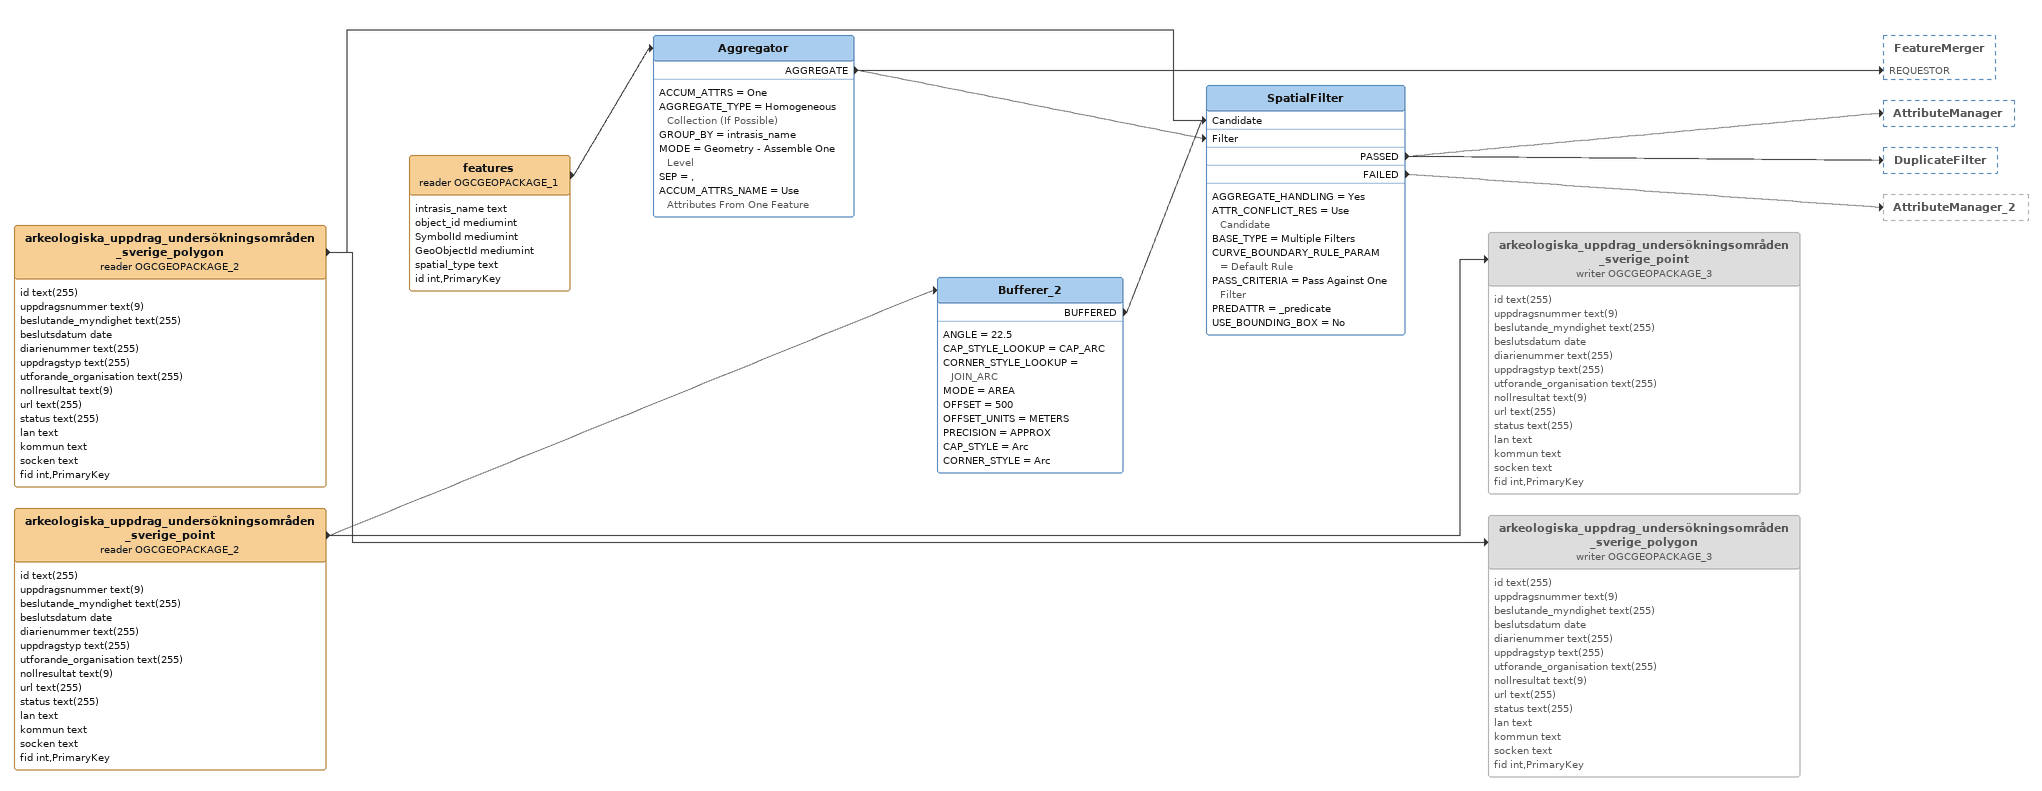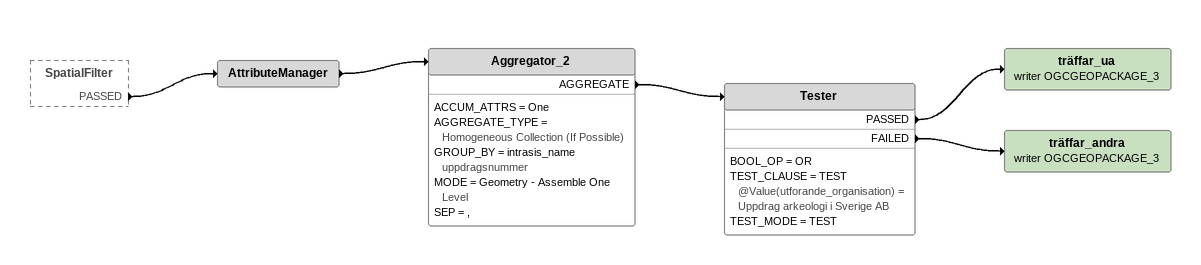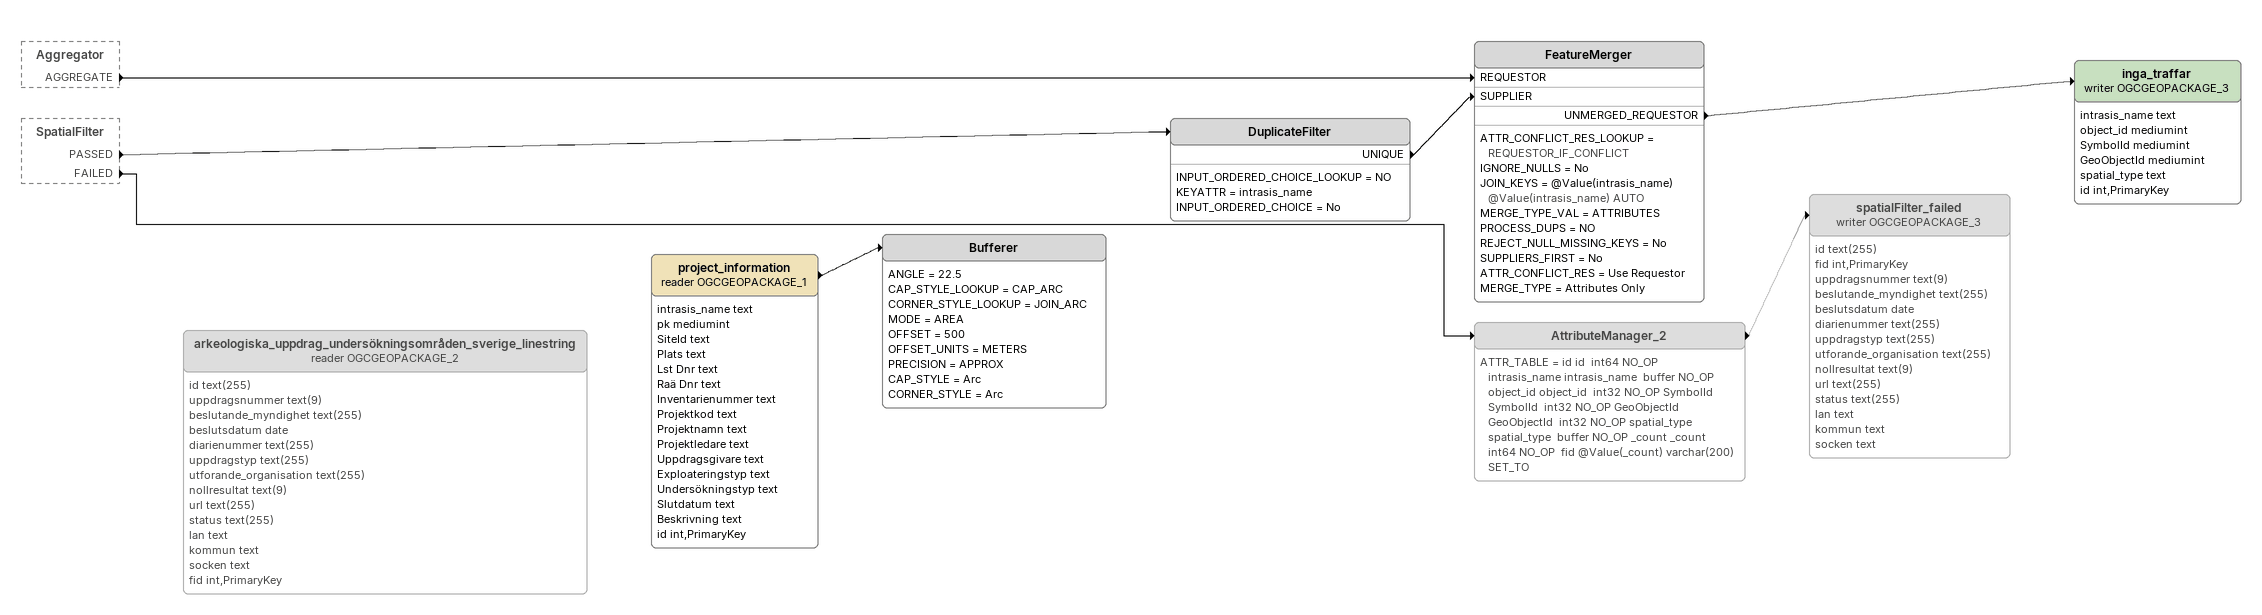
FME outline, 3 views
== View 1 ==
arkeologiska_uppdrag_undersökningsområden_sverige_polygon (reader OGCGEOPACKAGE_2)
    attributes: id text(255), uppdragsnummer text(9), beslutande_myndighet text(255), beslutsdatum date, diarienummer text(255), uppdragstyp text(255), utforande_organisation text(255), nollresultat text(9), url text(255), status text(255), lan text, kommun text, socken text, fid int,PrimaryKey
    -> SpatialFilter [Candidate]
    -> arkeologiska_uppdrag_undersökningsområden_sverige_polygon (writer OGCGEOPACKAGE_3)
arkeologiska_uppdrag_undersökningsområden_sverige_polygon (writer OGCGEOPACKAGE_3) [off]
    attributes: id text(255), uppdragsnummer text(9), beslutande_myndighet text(255), beslutsdatum date, diarienummer text(255), uppdragstyp text(255), utforande_organisation text(255), nollresultat text(9), url text(255), status text(255), lan text, kommun text, socken text, fid int,PrimaryKey
arkeologiska_uppdrag_undersökningsområden_sverige_point (reader OGCGEOPACKAGE_2)
    attributes: id text(255), uppdragsnummer text(9), beslutande_myndighet text(255), beslutsdatum date, diarienummer text(255), uppdragstyp text(255), utforande_organisation text(255), nollresultat text(9), url text(255), status text(255), lan text, kommun text, socken text, fid int,PrimaryKey
    -> Bufferer_2
    -> arkeologiska_uppdrag_undersökningsområden_sverige_point (writer OGCGEOPACKAGE_3)
arkeologiska_uppdrag_undersökningsområden_sverige_point (writer OGCGEOPACKAGE_3) [off]
    attributes: id text(255), uppdragsnummer text(9), beslutande_myndighet text(255), beslutsdatum date, diarienummer text(255), uppdragstyp text(255), utforande_organisation text(255), nollresultat text(9), url text(255), status text(255), lan text, kommun text, socken text, fid int,PrimaryKey
Bufferer_2
    ANGLE = 22.5
    CAP_STYLE_LOOKUP = CAP_ARC
    CORNER_STYLE_LOOKUP = JOIN_ARC
    MODE = AREA
    OFFSET = 500
    OFFSET_UNITS = METERS
    PRECISION = APPROX
    CAP_STYLE = Arc
    CORNER_STYLE = Arc
    BUFFERED -> SpatialFilter [Candidate]
features (reader OGCGEOPACKAGE_1)
    attributes: intrasis_name text, object_id mediumint, SymbolId mediumint, GeoObjectId mediumint, spatial_type text, id int,PrimaryKey
    -> Aggregator
Aggregator
    ACCUM_ATTRS = One
    AGGREGATE_TYPE = Homogeneous Collection (If Possible)
    GROUP_BY = intrasis_name
    MODE = Geometry - Assemble One Level
    SEP = ,
    ACCUM_ATTRS_NAME = Use Attributes From One Feature
    AGGREGATE -> SpatialFilter [Filter]
    AGGREGATE -> FeatureMerger [REQUESTOR]
SpatialFilter
    AGGREGATE_HANDLING = Yes
    ATTR_CONFLICT_RES = Use Candidate
    BASE_TYPE = Multiple Filters
    CURVE_BOUNDARY_RULE_PARAM = Default Rule
    PASS_CRITERIA = Pass Against One Filter
    PREDATTR = _predicate
    USE_BOUNDING_BOX = No
    PASSED -> AttributeManager
    PASSED -> DuplicateFilter
    FAILED -> AttributeManager_2

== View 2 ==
SpatialFilter [outside]
    PASSED -> AttributeManager
AttributeManager
    -> Aggregator_2
Aggregator_2
    ACCUM_ATTRS = One
    AGGREGATE_TYPE = Homogeneous Collection (If Possible)
    GROUP_BY = intrasis_name uppdragsnummer
    MODE = Geometry - Assemble One Level
    SEP = ,
    AGGREGATE -> Tester
Tester
    BOOL_OP = OR
    TEST_CLAUSE = TEST @Value(utforande_organisation) = Uppdrag arkeologi i Sverige AB
    TEST_MODE = TEST
    PASSED -> träffar_ua (writer OGCGEOPACKAGE_3)
    FAILED -> träffar_andra (writer OGCGEOPACKAGE_3)
träffar_ua (writer OGCGEOPACKAGE_3)
träffar_andra (writer OGCGEOPACKAGE_3)

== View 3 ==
Aggregator [outside]
    AGGREGATE -> FeatureMerger [REQUESTOR]
SpatialFilter [outside]
    PASSED -> DuplicateFilter
    FAILED -> AttributeManager_2
arkeologiska_uppdrag_undersökningsområden_sverige_linestring (reader OGCGEOPACKAGE_2) [off]
    attributes: id text(255), uppdragsnummer text(9), beslutande_myndighet text(255), beslutsdatum date, diarienummer text(255), uppdragstyp text(255), utforande_organisation text(255), nollresultat text(9), url text(255), status text(255), lan text, kommun text, socken text, fid int,PrimaryKey
project_information (reader OGCGEOPACKAGE_1)
    attributes: intrasis_name text, pk mediumint, SiteId text, Plats text, Lst Dnr text, Raä Dnr text, Inventarienummer text, Projektkod text, Projektnamn text, Projektledare text, Uppdragsgivare text, Exploateringstyp text, Undersökningstyp text, Slutdatum text, Beskrivning text, id int,PrimaryKey
    -> Bufferer
Bufferer
    ANGLE = 22.5
    CAP_STYLE_LOOKUP = CAP_ARC
    CORNER_STYLE_LOOKUP = JOIN_ARC
    MODE = AREA
    OFFSET = 500
    OFFSET_UNITS = METERS
    PRECISION = APPROX
    CAP_STYLE = Arc
    CORNER_STYLE = Arc
DuplicateFilter
    INPUT_ORDERED_CHOICE_LOOKUP = NO
    KEYATTR = intrasis_name
    INPUT_ORDERED_CHOICE = No
    UNIQUE -> FeatureMerger [SUPPLIER]
FeatureMerger
    ATTR_CONFLICT_RES_LOOKUP = REQUESTOR_IF_CONFLICT
    IGNORE_NULLS = No
    JOIN_KEYS = @Value(intrasis_name) @Value(intrasis_name) AUTO
    MERGE_TYPE_VAL = ATTRIBUTES
    PROCESS_DUPS = NO
    REJECT_NULL_MISSING_KEYS = No
    SUPPLIERS_FIRST = No
    ATTR_CONFLICT_RES = Use Requestor
    MERGE_TYPE = Attributes Only
    UNMERGED_REQUESTOR -> inga_traffar (writer OGCGEOPACKAGE_3)
inga_traffar (writer OGCGEOPACKAGE_3)
    attributes: intrasis_name text, object_id mediumint, SymbolId mediumint, GeoObjectId mediumint, spatial_type text, id int,PrimaryKey
AttributeManager_2 [off]
    ATTR_TABLE = id id  int64 NO_OP intrasis_name intrasis_name  buffer NO_OP object_id object_id  int32 NO_OP SymbolId SymbolId  int32 NO_OP GeoObjectId GeoObjectId  int32 NO_OP spatial_type spatial_type  buffer NO_OP _count _count  int64 NO_OP  fid @Value(_count) varchar(200) SET_TO
    -> spatialFilter_failed (writer OGCGEOPACKAGE_3) [off]
spatialFilter_failed (writer OGCGEOPACKAGE_3) [off]
    attributes: id text(255), fid int,PrimaryKey, uppdragsnummer text(9), beslutande_myndighet text(255), beslutsdatum date, diarienummer text(255), uppdragstyp text(255), utforande_organisation text(255), nollresultat text(9), url text(255), status text(255), lan text, kommun text, socken text
